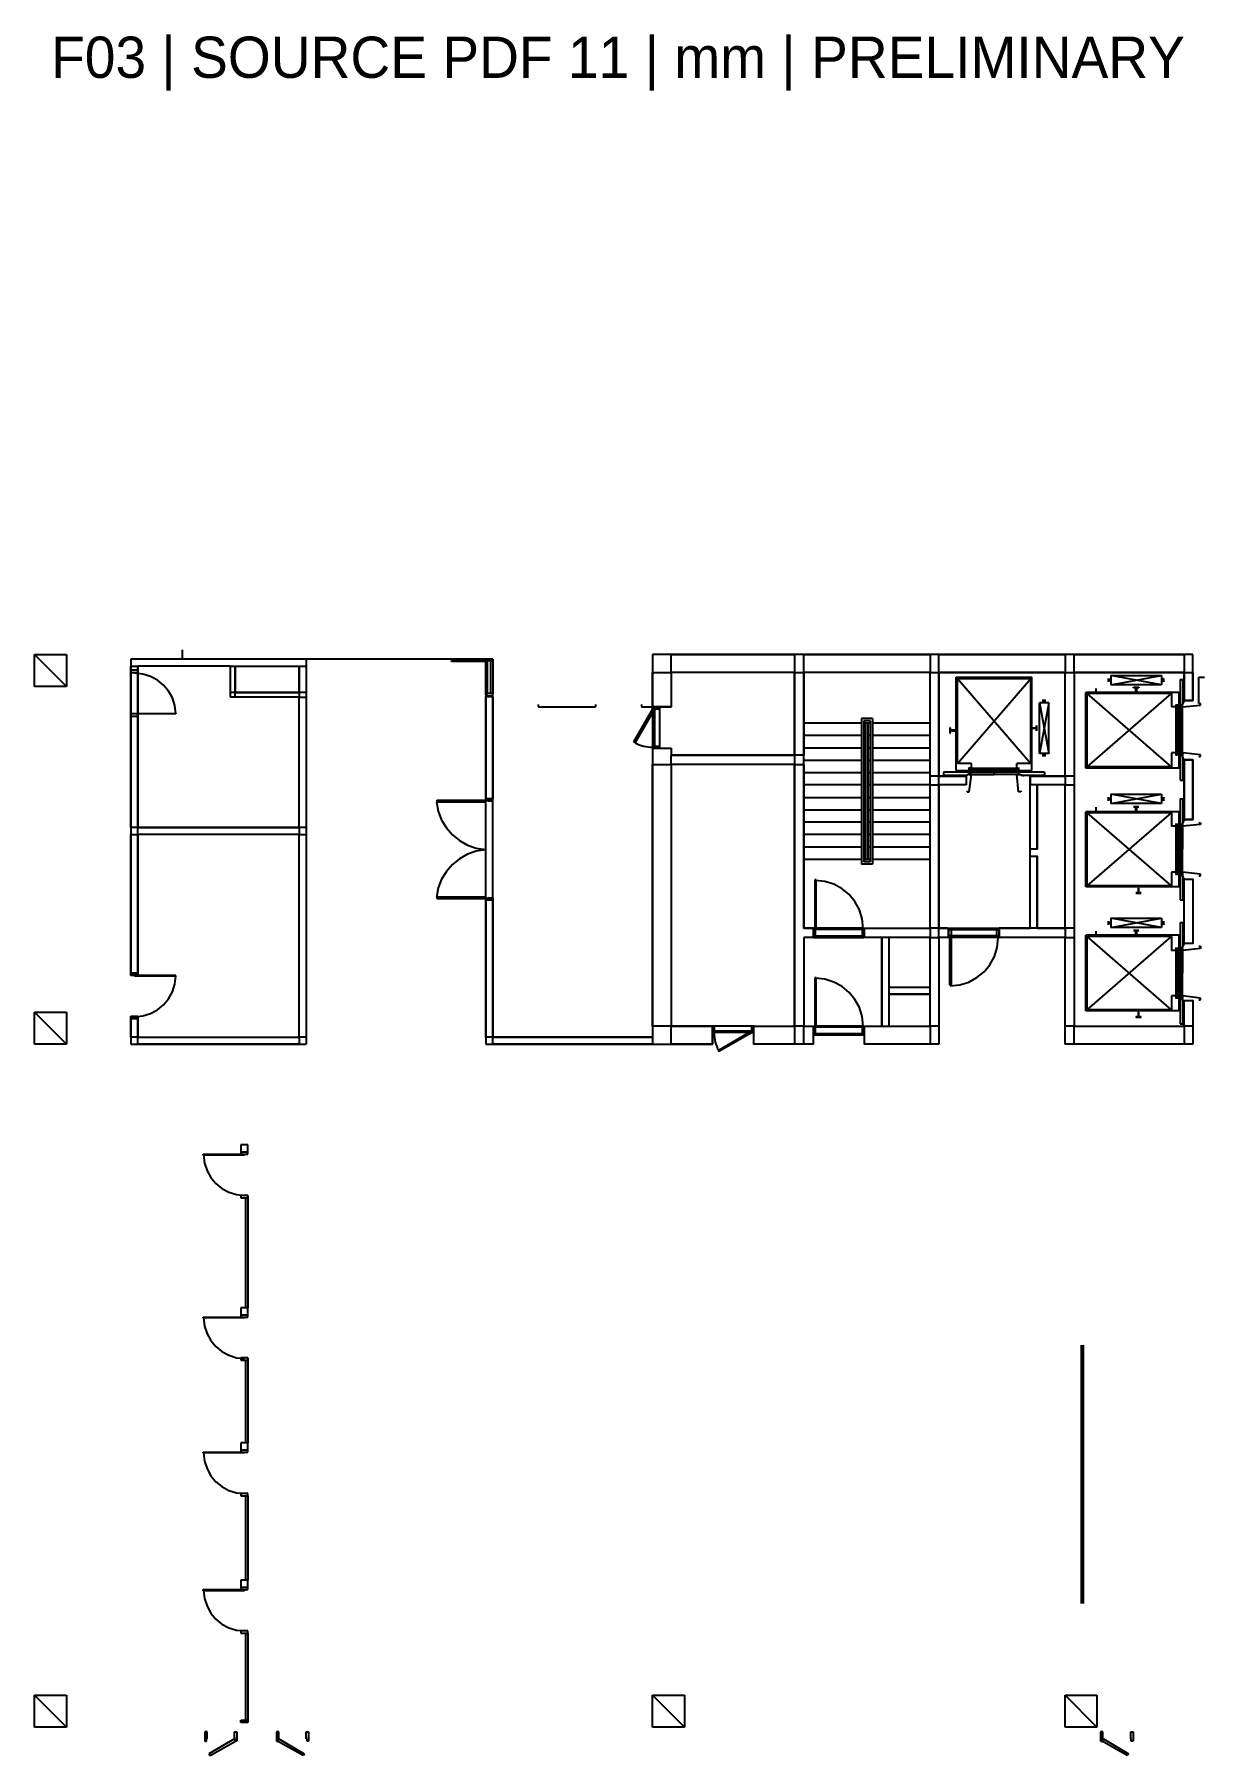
# Model space of a CAD drawing. Header units: millimetres. Extents: x -1062 to 473405, y -148599 to 38948.
# Drawn here: x 209636 to 235175, y -48599 to -11052 of the extents above; entities that cross this region are included whole.
import ezdxf

# ---------------------------------------------------------------- set-up
doc = ezdxf.new("R2010")
doc.units = ezdxf.units.MM
for name, color, linetype in [('COLUMN', 1, 'Continuous'), ('CORE_REF', 8, 'Continuous'), ('DOOR', 3, 'Continuous'), ('TITLE', 2, 'Continuous'), ('WALL', 7, 'Continuous'), ('WINDOW', 4, 'Continuous')]:
    doc.layers.add(name, color=color, linetype=linetype)

msp = doc.modelspace()

# ---------------------------------------------------------------- linework, layer by layer
at = {"layer": 'COLUMN'}
for p, q in [((210334.3, -25279), (209636.1, -24580.5)), ((209636.1, -24580.5), (210334.3, -24580.5)), ((209636.1, -25279), (209636.1, -24580.5)), ((210334.3, -24580.5), (210334.3, -25279)), ((210334.3, -25279), (209636.1, -25279)), ((210334.3, -33077.6), (209636.1, -32379.1)), ((209636.1, -32379.1), (210334.3, -32379.1)), ((209636.1, -33077.6), (209636.1, -32379.1)), ((210334.3, -32379.1), (210334.3, -33077.6)), ((210334.3, -33077.6), (209636.1, -33077.6)), ((210334.3, -47976.3), (209636.1, -47277.7)), ((209636.1, -47277.7), (210334.3, -47277.7)), ((209636.1, -47976.3), (209636.1, -47277.7)), ((210334.3, -47277.7), (210334.3, -47976.3)), ((223827.2, -47976.3), (223129, -47277.7)), ((223129, -47277.7), (223827.2, -47277.7)), ((223129, -47976.3), (223129, -47277.7)), ((223827.2, -47277.7), (223827.2, -47976.3)), ((232826.7, -47976.3), (232128.5, -47277.7)), ((232128.5, -47277.7), (232826.7, -47277.7)), ((232128.5, -47976.3), (232128.5, -47277.7)), ((232826.7, -47277.7), (232826.7, -47976.3)), ((210334.3, -47976.3), (209636.1, -47976.3)), ((223827.2, -47976.3), (223129, -47976.3)), ((232826.7, -47976.3), (232128.5, -47976.3))]:
    msp.add_line(p, q, dxfattribs=at)
at = {"layer": 'CORE_REF'}
for p, q in [((229754.9, -27108), (229754.9, -25075.8)), ((229754.9, -25075.8), (231405, -25075.8)), ((229780.3, -26955.6), (229780.3, -25101.2)), ((229780.3, -25101.2), (231379.6, -25101.2)), ((229780.3, -26955.6), (231379.6, -25101.2)), ((229780.3, -25101.2), (231379.6, -26955.6)), ((231379.6, -26955.6), (231379.6, -25101.2)), ((231405, -27108), (231405, -25075.8)), ((233080.5, -25177.4), (233080.5, -25101.2)), ((233080.5, -25101.2), (233080.5, -25126.6)), ((233080.5, -25126.6), (233093.2, -25126.6)), ((233093.2, -25139.3), (233080.5, -25139.3)), ((233080.5, -25139.3), (233080.5, -25177.4)), ((233105.9, -25126.6), (233093.2, -25126.6)), ((233105.9, -25139.3), (233093.2, -25139.3)), ((233105.9, -25126.6), (233131.3, -25126.6)), ((233131.3, -25139.3), (233105.9, -25139.3)), ((233131.3, -25037.7), (233131.3, -25240.9)), ((234235.6, -25240.9), (233131.3, -25037.7)), ((233131.3, -25037.7), (234235.6, -25037.7)), ((233131.3, -25240.9), (234235.6, -25037.7)), ((233131.3, -25126.6), (233131.3, -25139.3)), ((234235.6, -25037.7), (234235.6, -25240.9)), ((234235.6, -25126.6), (234261, -25126.6)), ((234235.6, -25139.3), (234261, -25139.3)), ((234273.7, -25126.6), (234261, -25126.6)), ((234261, -25139.3), (234273.7, -25139.3)), ((234286.4, -25101.2), (234273.7, -25126.6)), ((234273.7, -25139.3), (234286.4, -25177.4)), ((234286.4, -25177.4), (234286.4, -25101.2)), ((234641.8, -25126.6), (234641.8, -27323.9)), ((234641.8, -25126.6), (234730.6, -25126.6)), ((234705.3, -25634.7), (234705.3, -25126.6)), ((234616.4, -25406.1), (232585.5, -25406.1)), ((232585.5, -27057.2), (232585.5, -25406.1)), ((234451.4, -25431.5), (232610.9, -25431.5)), ((232610.9, -27031.8), (232610.9, -25431.5)), ((234451.4, -27031.8), (232610.9, -25431.5)), ((232610.9, -27031.8), (234451.4, -25431.5)), ((232801.3, -25317.1), (232801.3, -25393.3)), ((234235.6, -25240.9), (233131.3, -25240.9)), ((233626.3, -25304.4), (233626.3, -25291.7)), ((233626.3, -25291.7), (233740.6, -25291.7)), ((233677.1, -25304.4), (233626.3, -25304.4)), ((233677.1, -25342.5), (233677.1, -25304.4)), ((233677.1, -25406.1), (233677.1, -25342.5)), ((233689.8, -25406.1), (233677.1, -25406.1)), ((233740.6, -25304.4), (233689.8, -25304.4)), ((233689.8, -25304.4), (233689.8, -25342.5)), ((233689.8, -25342.5), (233689.8, -25406.1)), ((233740.6, -25291.7), (233740.6, -25304.4)), ((234451.4, -25431.5), (234451.4, -25723.6)), ((234616.4, -27057.2), (234616.4, -25406.1)), ((231773.1, -25634.7), (231570, -25634.7)), ((231570, -26739.7), (231570, -25634.7)), ((231773.1, -25634.7), (231570, -26739.7)), ((231570, -25634.7), (231773.1, -26739.7)), ((231633.5, -25583.9), (231709.6, -25583.9)), ((231671.6, -25583.9), (231633.5, -25583.9)), ((231671.6, -25583.9), (231671.6, -25609.3)), ((231684.3, -25583.9), (231671.6, -25583.9)), ((231671.6, -25609.3), (231671.6, -25634.7)), ((231709.6, -25583.9), (231684.3, -25583.9)), ((231773.1, -26739.7), (231773.1, -25634.7)), ((234552.9, -25723.6), (234451.4, -25723.6)), ((234552.9, -25723.6), (234552.9, -25672.8)), ((234552.9, -26231.6), (234552.9, -25685.5)), ((234591, -25685.5), (234552.9, -25685.5)), ((234591, -26231.6), (234591, -25685.5)), ((234654.5, -26765.1), (234654.5, -25685.5)), ((234654.5, -25685.5), (234692.6, -25685.5)), ((234730.6, -25583.9), (234692.6, -25660.1)), ((234692.6, -25723.6), (234692.6, -25660.1)), ((234692.6, -25660.1), (234705.3, -25660.1)), ((234692.6, -26765.1), (234692.6, -25685.5)), ((234692.6, -25723.6), (235086, -25685.5)), ((235086, -25647.4), (235048, -25647.4)), ((235086, -25685.5), (235086, -25647.4)), ((227685.9, -26079.2), (226429.3, -26079.2)), ((227927.1, -25977.6), (227685.9, -25977.6)), ((227685.9, -25977.6), (227685.9, -29152.9)), ((227876.3, -26028.4), (227736.7, -26028.4)), ((227736.7, -26028.4), (227736.7, -29102.1)), ((227876.3, -26079.2), (227736.7, -26079.2)), ((227774.7, -26079.2), (227774.7, -29051.3)), ((227825.5, -26079.2), (227825.5, -29051.3)), ((227876.3, -26079.2), (227863.6, -26079.2)), ((227876.3, -26028.4), (227876.3, -29102.1)), ((227927.1, -25977.6), (227927.1, -29152.9)), ((229183.7, -26079.2), (227927.1, -26079.2)), ((229628, -26180.8), (229615.3, -26180.8)), ((229615.3, -26180.8), (229615.3, -26295.1)), ((229628, -26231.6), (229628, -26180.8)), ((229640.7, -26231.6), (229628, -26231.6)), ((229628, -26282.4), (229628, -26244.3)), ((229628, -26244.3), (229640.7, -26244.3)), ((229691.4, -26231.6), (229640.7, -26231.6)), ((229640.7, -26244.3), (229691.4, -26244.3)), ((229729.5, -26231.6), (229691.4, -26231.6)), ((229691.4, -26244.3), (229729.5, -26244.3)), ((229729.5, -26244.3), (229729.5, -26231.6)), ((231392.3, -26193.5), (231392.3, -26180.8)), ((231392.3, -26180.8), (231430.4, -26180.8)), ((231430.4, -26193.5), (231392.3, -26193.5)), ((231430.4, -26180.8), (231455.8, -26180.8)), ((231455.8, -26193.5), (231430.4, -26193.5)), ((231455.8, -26180.8), (231468.5, -26180.8)), ((231468.5, -26193.5), (231455.8, -26193.5)), ((231468.5, -26180.8), (231493.9, -26180.8)), ((231493.9, -26193.5), (231468.5, -26193.5)), ((231493.9, -26180.8), (231506.6, -26180.8)), ((231506.6, -26193.5), (231493.9, -26193.5)), ((231506.6, -26180.8), (231506.6, -26130)), ((231506.6, -26130), (231506.6, -26244.3)), ((231506.6, -26244.3), (231506.6, -26193.5)), ((234552.9, -26765.1), (234552.9, -26231.6)), ((234591, -26231.6), (234552.9, -26231.6)), ((234591, -26765.1), (234591, -26231.6)), ((234654.5, -26231.6), (234692.6, -26231.6)), ((227685.9, -26345.9), (226429.3, -26345.9)), ((227685.9, -26625.4), (226429.3, -26625.4)), ((227774.7, -26345.9), (227736.7, -26345.9)), ((227774.7, -26625.4), (227736.7, -26625.4)), ((227876.3, -26345.9), (227825.5, -26345.9)), ((227876.3, -26625.4), (227825.5, -26625.4)), ((229183.7, -26345.9), (227927.1, -26345.9)), ((229183.7, -26625.4), (227927.1, -26625.4)), ((229615.3, -26295.1), (229628, -26295.1)), ((227685.9, -26892.1), (226429.3, -26892.1)), ((227774.7, -26892.1), (227736.7, -26892.1)), ((227876.3, -26892.1), (227825.5, -26892.1)), ((229183.7, -26892.1), (227927.1, -26892.1)), ((230084.9, -26955.6), (229780.3, -26955.6)), ((230084.9, -27057.2), (230084.9, -26955.6)), ((231379.6, -26955.6), (231075, -26955.6)), ((231075, -27057.2), (231075, -26955.6)), ((231773.1, -26739.7), (231570, -26739.7)), ((231671.6, -26777.8), (231633.5, -26777.8)), ((231709.6, -26790.5), (231633.5, -26790.5)), ((231671.6, -26765.1), (231671.6, -26739.7)), ((231671.6, -26777.8), (231671.6, -26765.1)), ((231684.3, -26777.8), (231671.6, -26777.8)), ((231709.6, -26777.8), (231684.3, -26777.8)), ((234451.4, -27031.8), (232610.9, -27031.8)), ((234451.4, -26727), (234451.4, -27031.8)), ((234552.9, -26727), (234451.4, -26727)), ((234552.9, -26727), (234552.9, -26790.5)), ((234591, -26765.1), (234552.9, -26765.1)), ((234654.5, -26765.1), (234692.6, -26765.1)), ((235086, -26765.1), (234692.6, -26727)), ((234692.6, -26727), (234692.6, -26803.2)), ((234692.6, -26803.2), (234705.3, -26803.2)), ((234730.6, -26879.4), (234692.6, -26803.2)), ((234705.3, -27323.9), (234705.3, -26815.9)), ((235048, -26803.2), (235086, -26803.2)), ((235086, -26803.2), (235086, -26765.1)), ((227685.9, -27158.8), (226429.3, -27158.8)), ((227774.7, -27158.8), (227736.7, -27158.8)), ((227876.3, -27158.8), (227825.5, -27158.8)), ((229183.7, -27158.8), (227927.1, -27158.8)), ((231684.3, -27146.1), (229475.6, -27146.1)), ((229475.6, -27146.1), (229475.6, -27235)), ((229475.6, -27209.6), (229996.1, -27209.6)), ((229754.9, -27108), (231405, -27108)), ((229932.6, -27235), (230008.8, -27196.9)), ((230084.9, -27196.9), (230008.8, -27196.9)), ((230008.8, -27196.9), (230008.8, -27209.6)), ((230084.9, -27057.2), (230021.4, -27057.2)), ((230034.1, -27057.2), (230580, -27057.2)), ((230034.1, -27095.3), (230034.1, -27057.2)), ((230034.1, -27095.3), (230580, -27095.3)), ((230034.1, -27146.1), (230580, -27146.1)), ((230034.1, -27146.1), (230034.1, -27196.9)), ((230034.1, -27196.9), (230580, -27196.9)), ((230034.1, -27578), (230084.9, -27196.9)), ((230580, -27057.2), (231113.1, -27057.2)), ((230580, -27095.3), (230580, -27057.2)), ((230580, -27095.3), (231113.1, -27095.3)), ((231113.1, -27146.1), (230580, -27146.1)), ((230580, -27196.9), (230580, -27146.1)), ((231113.1, -27196.9), (230580, -27196.9)), ((231075, -27057.2), (231138.5, -27057.2)), ((231113.1, -27578), (231075, -27196.9)), ((231075, -27196.9), (231151.1, -27196.9)), ((231113.1, -27095.3), (231113.1, -27057.2)), ((231113.1, -27146.1), (231113.1, -27196.9)), ((231151.1, -27196.9), (231151.1, -27209.6)), ((231227.3, -27235), (231151.1, -27196.9)), ((231163.8, -27209.6), (231684.3, -27209.6)), ((231684.3, -27146.1), (231684.3, -27235)), ((234616.4, -27057.2), (232585.5, -27057.2)), ((234641.8, -27323.9), (234730.6, -27323.9)), ((227685.9, -27425.6), (226429.3, -27425.6)), ((227685.9, -27705), (226429.3, -27705)), ((227774.7, -27425.6), (227736.7, -27425.6)), ((227774.7, -27705), (227736.7, -27705)), ((227876.3, -27425.6), (227825.5, -27425.6)), ((227876.3, -27705), (227825.5, -27705)), ((229183.7, -27425.6), (227927.1, -27425.6)), ((229183.7, -27705), (227927.1, -27705)), ((229996.1, -27552.6), (229996.1, -27578)), ((229996.1, -27578), (230034.1, -27578)), ((231163.8, -27578), (231113.1, -27578)), ((231163.8, -27552.6), (231163.8, -27578)), ((233080.5, -27768.5), (233080.5, -27692.3)), ((233080.5, -27692.3), (233080.5, -27730.4)), ((233080.5, -27730.4), (233093.2, -27730.4)), ((233093.2, -27743.1), (233080.5, -27743.1)), ((233080.5, -27743.1), (233080.5, -27768.5)), ((233105.9, -27730.4), (233093.2, -27730.4)), ((233105.9, -27743.1), (233093.2, -27743.1)), ((233105.9, -27730.4), (233131.3, -27730.4)), ((233131.3, -27743.1), (233105.9, -27743.1)), ((233131.3, -27628.8), (233131.3, -27832)), ((234235.6, -27832), (233131.3, -27628.8)), ((233131.3, -27628.8), (234235.6, -27628.8)), ((233131.3, -27832), (234235.6, -27628.8)), ((233131.3, -27730.4), (233131.3, -27743.1)), ((234235.6, -27628.8), (234235.6, -27832)), ((234261, -27730.4), (234235.6, -27730.4)), ((234235.6, -27730.4), (234235.6, -27743.1)), ((234235.6, -27743.1), (234261, -27743.1)), ((234273.7, -27730.4), (234261, -27730.4)), ((234261, -27743.1), (234273.7, -27743.1)), ((234286.4, -27692.3), (234273.7, -27730.4)), ((234273.7, -27743.1), (234286.4, -27768.5)), ((234286.4, -27768.5), (234286.4, -27692.3)), ((234641.8, -27730.4), (234641.8, -29927.7)), ((234641.8, -27730.4), (234730.6, -27730.4)), ((234705.3, -28238.4), (234705.3, -27730.4)), ((227685.9, -27971.7), (226429.3, -27971.7)), ((227774.7, -27971.7), (227736.7, -27971.7)), ((227876.3, -27971.7), (227825.5, -27971.7)), ((229183.7, -27971.7), (227927.1, -27971.7)), ((234616.4, -28009.8), (232585.5, -28009.8)), ((232585.5, -29648.3), (232585.5, -28009.8)), ((234451.4, -28035.2), (232610.9, -28035.2)), ((232610.9, -29622.9), (232610.9, -28035.2)), ((234451.4, -29622.9), (232610.9, -28035.2)), ((232610.9, -29622.9), (234451.4, -28035.2)), ((232801.3, -27908.2), (232801.3, -27984.4)), ((234235.6, -27832), (233131.3, -27832)), ((233626.3, -27895.5), (233740.6, -27895.5)), ((233677.1, -27908.2), (233626.3, -27908.2)), ((233677.1, -27946.3), (233677.1, -27908.2)), ((233677.1, -28009.8), (233677.1, -27946.3)), ((233689.8, -28009.8), (233677.1, -28009.8)), ((233740.6, -27908.2), (233689.8, -27908.2)), ((233689.8, -27908.2), (233689.8, -27946.3)), ((233689.8, -27946.3), (233689.8, -28009.8)), ((234451.4, -28035.2), (234451.4, -28327.3)), ((234616.4, -29648.3), (234616.4, -28009.8)), ((227685.9, -28238.4), (226429.3, -28238.4)), ((227685.9, -28505.2), (226429.3, -28505.2)), ((227774.7, -28238.4), (227736.7, -28238.4)), ((227774.7, -28505.2), (227736.7, -28505.2)), ((227876.3, -28238.4), (227825.5, -28238.4)), ((227876.3, -28505.2), (227825.5, -28505.2)), ((229183.7, -28238.4), (227927.1, -28238.4)), ((229183.7, -28505.2), (227927.1, -28505.2)), ((234552.9, -28327.3), (234451.4, -28327.3)), ((234552.9, -28327.3), (234552.9, -28263.8)), ((234552.9, -28822.7), (234552.9, -28289.2)), ((234591, -28289.2), (234552.9, -28289.2)), ((234591, -28822.7), (234591, -28289.2)), ((234654.5, -28289.2), (234654.5, -28822.7)), ((234654.5, -28289.2), (234692.6, -28289.2)), ((234730.6, -28174.9), (234692.6, -28263.8)), ((234692.6, -28327.3), (234692.6, -28263.8)), ((234692.6, -28263.8), (234705.3, -28263.8)), ((234692.6, -28289.2), (234692.6, -28822.7)), ((235086, -28289.2), (234692.6, -28327.3)), ((235048, -28251.1), (235086, -28251.1)), ((235086, -28251.1), (235086, -28289.2)), ((227685.9, -28784.6), (226429.3, -28784.6)), ((227774.7, -28784.6), (227736.7, -28784.6)), ((227876.3, -28784.6), (227825.5, -28784.6)), ((229183.7, -28784.6), (227927.1, -28784.6)), ((234552.9, -28822.7), (234591, -28822.7)), ((234552.9, -29368.9), (234552.9, -28835.4)), ((234552.9, -28835.4), (234591, -28835.4)), ((234591, -29368.9), (234591, -28835.4)), ((234654.5, -29368.9), (234654.5, -28822.7)), ((234692.6, -28822.7), (234654.5, -28822.7)), ((234692.6, -29368.9), (234692.6, -28822.7)), ((227685.9, -29051.3), (226429.3, -29051.3)), ((227927.1, -29152.9), (227685.9, -29152.9)), ((227774.7, -29051.3), (227736.7, -29051.3)), ((227876.3, -29102.1), (227736.7, -29102.1)), ((227876.3, -29051.3), (227774.7, -29051.3)), ((227876.3, -29051.3), (227863.6, -29051.3)), ((229183.7, -29051.3), (227927.1, -29051.3)), ((234616.4, -29648.3), (232585.5, -29648.3)), ((234451.4, -29622.9), (232610.9, -29622.9)), ((234451.4, -29330.8), (234451.4, -29622.9)), ((234552.9, -29330.8), (234451.4, -29330.8)), ((234552.9, -29330.8), (234552.9, -29394.3)), ((234591, -29368.9), (234552.9, -29368.9)), ((234654.5, -29368.9), (234692.6, -29368.9)), ((235086, -29368.9), (234692.6, -29330.8)), ((234692.6, -29330.8), (234692.6, -29394.3)), ((234692.6, -29394.3), (234705.3, -29394.3)), ((234730.6, -29483.2), (234692.6, -29394.3)), ((234705.3, -29927.7), (234705.3, -29419.7)), ((235048, -29407), (235086, -29407)), ((235086, -29407), (235086, -29368.9)), ((233727.9, -29775.3), (233677.1, -29775.3)), ((233677.1, -29788), (233791.3, -29788)), ((233740.6, -29673.7), (233727.9, -29673.7)), ((233727.9, -29673.7), (233727.9, -29737.2)), ((233727.9, -29737.2), (233727.9, -29775.3)), ((233740.6, -29737.2), (233740.6, -29673.7)), ((233740.6, -29775.3), (233740.6, -29737.2)), ((233791.3, -29775.3), (233740.6, -29775.3)), ((234641.8, -29927.7), (234730.6, -29927.7)), ((233080.5, -30473.9), (233080.5, -30397.7)), ((233080.5, -30397.7), (233080.5, -30423.1)), ((233131.3, -30334.2), (233131.3, -30537.4)), ((234235.6, -30537.4), (233131.3, -30334.2)), ((233131.3, -30334.2), (234235.6, -30334.2)), ((233131.3, -30537.4), (234235.6, -30334.2)), ((234235.6, -30334.2), (234235.6, -30537.4)), ((234286.4, -30397.7), (234273.7, -30423.1)), ((234286.4, -30473.9), (234286.4, -30397.7)), ((234616.4, -30702.5), (232585.5, -30702.5)), ((232585.5, -32353.7), (232585.5, -30702.5)), ((234451.4, -30727.9), (232610.9, -30727.9)), ((232610.9, -32328.3), (232610.9, -30727.9)), ((234451.4, -32328.3), (232610.9, -30727.9)), ((232610.9, -32328.3), (234451.4, -30727.9)), ((232801.3, -30613.6), (232801.3, -30689.8)), ((233080.5, -30423.1), (233093.2, -30435.8)), ((233093.2, -30435.8), (233080.5, -30435.8)), ((233080.5, -30435.8), (233080.5, -30473.9)), ((233093.2, -30435.8), (233105.9, -30435.8)), ((233105.9, -30435.8), (233131.3, -30435.8)), ((234235.6, -30537.4), (233131.3, -30537.4)), ((233677.1, -30600.9), (233626.3, -30600.9)), ((233626.3, -30600.9), (233740.6, -30600.9)), ((233677.1, -30613.6), (233677.1, -30600.9)), ((233677.1, -30639), (233677.1, -30613.6)), ((233677.1, -30651.7), (233677.1, -30639)), ((233677.1, -30702.5), (233677.1, -30651.7)), ((233677.1, -30715.2), (233677.1, -30702.5)), ((233689.8, -30715.2), (233677.1, -30715.2)), ((233740.6, -30600.9), (233689.8, -30600.9)), ((233689.8, -30600.9), (233689.8, -30613.6)), ((233689.8, -30613.6), (233689.8, -30639)), ((233689.8, -30639), (233689.8, -30651.7)), ((233689.8, -30651.7), (233689.8, -30702.5)), ((233689.8, -30702.5), (233689.8, -30715.2)), ((234261, -30435.8), (234235.6, -30435.8)), ((234273.7, -30435.8), (234261, -30435.8)), ((234273.7, -30423.1), (234273.7, -30435.8)), ((234273.7, -30435.8), (234286.4, -30473.9)), ((234451.4, -30727.9), (234451.4, -31032.7)), ((234616.4, -32353.7), (234616.4, -30702.5)), ((234641.8, -30423.1), (234641.8, -32633.1)), ((234641.8, -30423.1), (234730.6, -30423.1)), ((234705.3, -30943.8), (234705.3, -30423.1)), ((234552.9, -31032.7), (234451.4, -31032.7)), ((234552.9, -31032.7), (234552.9, -30969.2)), ((234552.9, -31528.1), (234552.9, -30994.6)), ((234591, -30994.6), (234552.9, -30994.6)), ((234591, -31528.1), (234591, -30994.6)), ((234654.5, -30994.6), (234654.5, -31528.1)), ((234654.5, -30994.6), (234692.6, -30994.6)), ((234730.6, -30880.3), (234692.6, -30956.5)), ((234692.6, -31032.7), (234692.6, -30956.5)), ((234692.6, -30956.5), (234705.3, -30956.5)), ((234692.6, -30994.6), (234692.6, -31528.1)), ((235086, -30994.6), (234692.6, -31032.7)), ((235048, -30943.8), (235086, -30943.8)), ((235086, -30943.8), (235086, -30994.6)), ((234552.9, -32074.2), (234552.9, -31528.1)), ((234591, -31528.1), (234552.9, -31528.1)), ((234591, -32074.2), (234591, -31528.1)), ((234654.5, -32074.2), (234654.5, -31528.1)), ((234692.6, -31528.1), (234654.5, -31528.1)), ((234692.6, -32074.2), (234692.6, -31528.1)), ((234451.4, -32023.4), (234451.4, -32328.3)), ((234552.9, -32023.4), (234451.4, -32023.4)), ((234552.9, -32023.4), (234552.9, -32086.9)), ((234591, -32074.2), (234552.9, -32074.2)), ((234654.5, -32074.2), (234692.6, -32074.2)), ((235086, -32074.2), (234692.6, -32023.4)), ((234692.6, -32023.4), (234692.6, -32099.6)), ((234692.6, -32099.6), (234705.3, -32099.6)), ((234730.6, -32175.8), (234692.6, -32099.6)), ((234705.3, -32633.1), (234705.3, -32125)), ((235048, -32112.3), (235086, -32112.3)), ((235086, -32112.3), (235086, -32074.2)), ((234616.4, -32353.7), (232585.5, -32353.7)), ((234451.4, -32328.3), (232610.9, -32328.3)), ((233727.9, -32480.7), (233677.1, -32480.7)), ((233677.1, -32480.7), (233677.1, -32493.4)), ((233677.1, -32493.4), (233791.3, -32493.4)), ((233740.6, -32379.1), (233727.9, -32379.1)), ((233727.9, -32379.1), (233727.9, -32442.6)), ((233727.9, -32442.6), (233727.9, -32468)), ((233727.9, -32468), (233727.9, -32480.7)), ((233740.6, -32442.6), (233740.6, -32379.1)), ((233740.6, -32468), (233740.6, -32442.6)), ((233740.6, -32480.7), (233740.6, -32468)), ((233791.3, -32480.7), (233740.6, -32480.7)), ((233791.3, -32493.4), (233791.3, -32480.7)), ((234641.8, -32633.1), (234730.6, -32633.1))]:
    msp.add_line(p, q, dxfattribs=at)
at = {"layer": 'DOOR'}
for p, q in [((218737.2, -24707.5), (219486.1, -24707.5)), ((218737.2, -24732.9), (218737.2, -24707.5)), ((219486.1, -24732.9), (218737.2, -24732.9)), ((219486.1, -24707.5), (219486.1, -24682.1)), ((219486.1, -24682.1), (219638.4, -24682.1)), ((219486.1, -24707.5), (219486.1, -24732.9)), ((219524.1, -24707.5), (219486.1, -24707.5)), ((219486.1, -25456.9), (219486.1, -24732.9)), ((219524.1, -24720.2), (219524.1, -24707.5)), ((219524.1, -25431.5), (219524.1, -24720.2)), ((219638.4, -24720.2), (219524.1, -24720.2)), ((219600.3, -25431.5), (219600.3, -24720.2)), ((219638.4, -24682.1), (219638.4, -24720.2)), ((219638.4, -24707.5), (219638.4, -25431.5)), ((211895.5, -24923.4), (211743.2, -24923.4)), ((211743.2, -24923.4), (211743.2, -24974.2)), ((211743.2, -24974.2), (211895.5, -24974.2)), ((212004.7, -25004.8), (211825.7, -24986.9)), ((211895.5, -24974.2), (211895.5, -24923.4)), ((212171.6, -25056.3), (212004.7, -25004.8)), ((212322.9, -25137.7), (212171.6, -25056.3)), ((212455, -25245.7), (212322.9, -25137.7)), ((212564.3, -25376.7), (212455, -25245.7)), ((212647.4, -25527.1), (212564.3, -25376.7)), ((212700.6, -25693.6), (212647.4, -25527.1)), ((219486.1, -25444.2), (219486.1, -25482.3)), ((219524.1, -25444.2), (219486.1, -25444.2)), ((219486.1, -25482.3), (219638.4, -25482.3)), ((219638.4, -25431.5), (219524.1, -25431.5)), ((219524.1, -25431.5), (219524.1, -25444.2)), ((219638.4, -25482.3), (219638.4, -25431.5)), ((211895.5, -25876), (211743.2, -25876)), ((211743.2, -25876), (211743.2, -25926.8)), ((211819.4, -25876), (211819.4, -25863.3)), ((211819.4, -25863.3), (212720.6, -25863.3)), ((212720.6, -25876), (211819.4, -25876)), ((211895.5, -25926.8), (211895.5, -25876)), ((212720.5, -25872.5), (212700.6, -25693.6)), ((212720.6, -25863.3), (212720.6, -25876)), ((223129, -25761.7), (222710.2, -26485.7)), ((223167.1, -25774.4), (222748.2, -26498.4)), ((223129, -25723.6), (223281.3, -25723.6)), ((223129, -25761.7), (223129, -25723.6)), ((223167.1, -25761.7), (223129, -25761.7)), ((223129, -25761.7), (223167.1, -25774.4)), ((223129, -25761.7), (223129, -26600)), ((223167.1, -25774.4), (223167.1, -25761.7)), ((223281.3, -25774.4), (223167.1, -25774.4)), ((223167.1, -25774.4), (223167.1, -26600)), ((223281.3, -25723.6), (223281.3, -25774.4)), ((223281.3, -25774.4), (223281.3, -26587.3)), ((211743.2, -25926.8), (211895.5, -25926.8)), ((222748.2, -26498.4), (222710.2, -26485.7)), ((222744.9, -26503.9), (222790, -26527.5)), ((222790, -26527.5), (222836.5, -26547.8)), ((222836.5, -26547.8), (222884.2, -26564.8)), ((222884.2, -26564.8), (222932.9, -26578.5)), ((222932.9, -26578.5), (222982.4, -26588.9)), ((222982.4, -26588.9), (223032.6, -26595.9)), ((223032.6, -26595.9), (223083.2, -26599.5)), ((223083.2, -26599.5), (223134.1, -26599.6)), ((223167.1, -26600), (223129, -26600)), ((223129, -26600), (223129, -26625.4)), ((223129, -26625.4), (223281.3, -26625.4)), ((223281.3, -26587.3), (223167.1, -26587.3)), ((223167.1, -26587.3), (223167.1, -26600)), ((223281.3, -26587.3), (223281.3, -26625.4)), ((218419.8, -27755.8), (219486.1, -27755.8)), ((218419.8, -27755.8), (218419.8, -27793.9)), ((219486.1, -27730.4), (219486.1, -27755.8)), ((219486.1, -29902.3), (219486.1, -27755.8)), ((219486.1, -27755.8), (219524.1, -27755.8)), ((219524.1, -27755.8), (219524.1, -27768.5)), ((219524.1, -27768.5), (219638.4, -27768.5)), ((219638.4, -27768.5), (219638.4, -27730.4)), ((219638.4, -29889.6), (219638.4, -27768.5)), ((218412.3, -27794.5), (218450.6, -27999.5)), ((218419.8, -27793.9), (219486.1, -27793.9)), ((218450.6, -27999.5), (218523.1, -28189.6)), ((218523.1, -28189.6), (218626.5, -28361.6)), ((218626.5, -28361.6), (218757.2, -28512.1)), ((218757.2, -28512.1), (218911.9, -28637.9)), ((218911.9, -28637.9), (219087.1, -28735.5)), ((219087.1, -28735.5), (219279.5, -28801.8)), ((219279.5, -28869.1), (219087.1, -28935.3)), ((219279.5, -28801.8), (219485.4, -28833.2)), ((219485.4, -28837.6), (219279.5, -28869.1)), ((218757.2, -29158.7), (218626.5, -29309.2)), ((218911.9, -29032.9), (218757.2, -29158.7)), ((219087.1, -28935.3), (218911.9, -29032.9)), ((218523.1, -29481.2), (218450.6, -29671.3)), ((218626.5, -29309.2), (218523.1, -29481.2)), ((226670.4, -29495.9), (226670.4, -30550.1)), ((226695.8, -29495.9), (226670.4, -29495.9)), ((226887.8, -29529.9), (226676.8, -29508.6)), ((226695.8, -30550.1), (226695.8, -29495.9)), ((227084.4, -29590.9), (226887.8, -29529.9)), ((227262.3, -29687.5), (227084.4, -29590.9)), ((218450.6, -29671.3), (218412.3, -29876.3)), ((218419.8, -29864.2), (219486.1, -29864.2)), ((218419.8, -29864.2), (218419.8, -29902.3)), ((218419.8, -29902.3), (219486.1, -29902.3)), ((219486.1, -29927.7), (219486.1, -29902.3)), ((219486.1, -29902.3), (219524.1, -29902.3)), ((219524.1, -29902.3), (219524.1, -29889.6)), ((219524.1, -29889.6), (219638.4, -29889.6)), ((219638.4, -29889.6), (219638.4, -29927.7)), ((227417.3, -29815.5), (227262.3, -29687.5)), ((227545.1, -29970.6), (227417.3, -29815.5)), ((227641.7, -30148.6), (227545.1, -29970.6)), ((227702.7, -30345.2), (227641.7, -30148.6)), ((227724, -30556.4), (227702.7, -30345.2)), ((226670.4, -30550.1), (226645.1, -30550.1)), ((226645.1, -30550.1), (226645.1, -30753.3)), ((226645.1, -30753.3), (226670.4, -30753.3)), ((226670.4, -30550.1), (226695.8, -30550.1)), ((226670.4, -30575.5), (226670.4, -30550.1)), ((226683.1, -30575.5), (226670.4, -30575.5)), ((226670.4, -30753.3), (226670.4, -30715.2)), ((226670.4, -30715.2), (226683.1, -30715.2)), ((226670.4, -30753.3), (227711.3, -30753.3)), ((226683.1, -30715.2), (226683.1, -30575.5)), ((227698.6, -30575.5), (226683.1, -30575.5)), ((226683.1, -30715.2), (227698.6, -30715.2)), ((227711.3, -30550.1), (226695.8, -30550.1)), ((227711.3, -30575.5), (227698.6, -30575.5)), ((227698.6, -30575.5), (227698.6, -30715.2)), ((227698.6, -30715.2), (227711.3, -30715.2)), ((227736.7, -30550.1), (227711.3, -30550.1)), ((227711.3, -30550.1), (227711.3, -30575.5)), ((227711.3, -30715.2), (227711.3, -30753.3)), ((227711.3, -30753.3), (227736.7, -30753.3)), ((227736.7, -30753.3), (227736.7, -30550.1)), ((229589.9, -30753.3), (229589.9, -30550.1)), ((229589.9, -30550.1), (229615.3, -30550.1)), ((229615.3, -30753.3), (229589.9, -30753.3)), ((229615.3, -30550.1), (229615.3, -30575.5)), ((229615.3, -30550.1), (230668.8, -30550.1)), ((229615.3, -30575.5), (229640.7, -30575.5)), ((229640.7, -30715.2), (229615.3, -30715.2)), ((229615.3, -30715.2), (229615.3, -30753.3)), ((229615.3, -31794.8), (229615.3, -30753.3)), ((229615.3, -30753.3), (229640.7, -30753.3)), ((229640.7, -30575.5), (229640.7, -30715.2)), ((229640.7, -30575.5), (230643.4, -30575.5)), ((230643.4, -30715.2), (229640.7, -30715.2)), ((229640.7, -30753.3), (229640.7, -31794.8)), ((230668.8, -30753.3), (229640.7, -30753.3)), ((230643.4, -30715.2), (230643.4, -30575.5)), ((230643.4, -30575.5), (230668.8, -30575.5)), ((230668.8, -30715.2), (230643.4, -30715.2)), ((230647.5, -30970.8), (230668.8, -30759.6)), ((230668.8, -30575.5), (230668.8, -30550.1)), ((230668.8, -30550.1), (230694.2, -30550.1)), ((230668.8, -30753.3), (230668.8, -30715.2)), ((230694.2, -30753.3), (230668.8, -30753.3)), ((230586.5, -31167.5), (230647.5, -30970.8)), ((211743.2, -31578.9), (211743.2, -31528.1)), ((211895.5, -31528.1), (211895.5, -31578.9)), ((230207.1, -31628.5), (230362.1, -31500.6)), ((230362.1, -31500.6), (230490, -31345.5)), ((230490, -31345.5), (230586.5, -31167.5)), ((211895.5, -31578.9), (211743.2, -31578.9)), ((211819.4, -31578.9), (211819.4, -31591.6)), ((212720.6, -31578.9), (211819.4, -31578.9)), ((211819.4, -31591.6), (212720.6, -31591.6)), ((212647.4, -31940.5), (212700.6, -31774)), ((212700.6, -31774), (212720.5, -31595.1)), ((212720.6, -31591.6), (212720.6, -31578.9)), ((226670.4, -31629.7), (226670.4, -32683.9)), ((226695.8, -31629.7), (226670.4, -31629.7)), ((226887.8, -31663.7), (226676.8, -31642.4)), ((226695.8, -32683.9), (226695.8, -31629.7)), ((227084.4, -31724.7), (226887.8, -31663.7)), ((227262.3, -31821.3), (227084.4, -31724.7)), ((227417.3, -31949.3), (227262.3, -31821.3)), ((229640.7, -31794.8), (229615.3, -31794.8)), ((229621.6, -31807.5), (229832.7, -31786.2)), ((229832.7, -31786.2), (230029.2, -31725.2)), ((230029.2, -31725.2), (230207.1, -31628.5)), ((212322.9, -32329.8), (212455, -32221.9)), ((212455, -32221.9), (212564.3, -32090.9)), ((212564.3, -32090.9), (212647.4, -31940.5)), ((227545.1, -32104.4), (227417.3, -31949.3)), ((227641.7, -32282.4), (227545.1, -32104.4)), ((227702.7, -32479.1), (227641.7, -32282.4)), ((211743.2, -32468), (211895.5, -32468)), ((211743.2, -32518.8), (211743.2, -32468)), ((211825.7, -32480.7), (212004.7, -32462.7)), ((211895.5, -32468), (211895.5, -32518.8)), ((212004.7, -32462.7), (212171.6, -32411.3)), ((212171.6, -32411.3), (212322.9, -32329.8)), ((227724, -32690.2), (227702.7, -32479.1)), ((224436.4, -32823.6), (224436.4, -32683.9)), ((224474.5, -32683.9), (224436.4, -32683.9)), ((224461.8, -32823.6), (224436.4, -32823.6)), ((224474.5, -32798.2), (224461.8, -32798.2)), ((224461.8, -32798.2), (224461.8, -32823.6)), ((225286.9, -32798.2), (224461.8, -32798.2)), ((225299.6, -32823.6), (224461.8, -32823.6)), ((225286.9, -32683.9), (224474.5, -32683.9)), ((224474.5, -32683.9), (224474.5, -32798.2)), ((224474.9, -32831.2), (224475, -32882.2)), ((224475, -32882.2), (224478.6, -32932.8)), ((224478.6, -32932.8), (224485.6, -32983)), ((224485.6, -32983), (224495.9, -33032.6)), ((224495.9, -33032.6), (224509.7, -33081.3)), ((225286.9, -32798.2), (224563.4, -33217.4)), ((225299.6, -32823.6), (224576.1, -33242.8)), ((225337.6, -32683.9), (225286.9, -32683.9)), ((225286.9, -32683.9), (225286.9, -32798.2)), ((225286.9, -32798.2), (225299.6, -32798.2)), ((225299.6, -32823.6), (225286.9, -32798.2)), ((225299.6, -32798.2), (225299.6, -32823.6)), ((225299.6, -32823.6), (225337.6, -32823.6)), ((225337.6, -32823.6), (225337.6, -32683.9)), ((226670.4, -32683.9), (226645.1, -32683.9)), ((226645.1, -32683.9), (226645.1, -32874.4)), ((226645.1, -32874.4), (226670.4, -32874.4)), ((226670.4, -32683.9), (226695.8, -32683.9)), ((226670.4, -32709.3), (226670.4, -32683.9)), ((226683.1, -32709.3), (226670.4, -32709.3)), ((226670.4, -32874.4), (226670.4, -32849)), ((226670.4, -32849), (226683.1, -32849)), ((226670.4, -32874.4), (227711.3, -32874.4)), ((226683.1, -32849), (226683.1, -32709.3)), ((227698.6, -32709.3), (226683.1, -32709.3)), ((226683.1, -32849), (227698.6, -32849)), ((227711.3, -32683.9), (226695.8, -32683.9)), ((227711.3, -32709.3), (227698.6, -32709.3)), ((227698.6, -32709.3), (227698.6, -32849)), ((227698.6, -32849), (227711.3, -32849)), ((227736.7, -32683.9), (227711.3, -32683.9)), ((227711.3, -32683.9), (227711.3, -32709.3)), ((227711.3, -32849), (227711.3, -32874.4)), ((227711.3, -32874.4), (227736.7, -32874.4)), ((227736.7, -32874.4), (227736.7, -32683.9)), ((224509.7, -33081.3), (224526.7, -33129)), ((224526.7, -33129), (224547, -33175.5)), ((224547, -33175.5), (224570.5, -33220.7)), ((224563.4, -33217.4), (224576.1, -33242.8)), ((213317.2, -35503.6), (213317.2, -35478.2)), ((213317.2, -35478.2), (214218.4, -35478.2)), ((214218.4, -35503.6), (213317.2, -35503.6)), ((213329.9, -35494.4), (213349.8, -35673.3)), ((214142.2, -35427.4), (214142.2, -35478.2)), ((214142.2, -35478.2), (214294.5, -35478.2)), ((214218.4, -35478.2), (214218.4, -35503.6)), ((214294.5, -35478.2), (214294.5, -35427.4)), ((213349.8, -35673.3), (213403, -35839.8)), ((213403, -35839.8), (213486.1, -35990.2)), ((213486.1, -35990.2), (213595.5, -36121.2)), ((213595.5, -36121.2), (213727.5, -36229.1)), ((213727.5, -36229.1), (213878.8, -36310.6)), ((213878.8, -36310.6), (214045.7, -36362)), ((214045.7, -36362), (214224.7, -36380)), ((214294.5, -36380), (214142.2, -36380)), ((214142.2, -36380), (214142.2, -36430.8)), ((214294.5, -36430.8), (214294.5, -36380)), ((214142.2, -36430.8), (214294.5, -36430.8)), ((213317.2, -39047.2), (213317.2, -39034.5)), ((213317.2, -39034.5), (214218.4, -39034.5)), ((214218.4, -39047.2), (213317.2, -39047.2)), ((214142.2, -38983.7), (214142.2, -39034.5)), ((214142.2, -39034.5), (214294.5, -39034.5)), ((214218.4, -39034.5), (214218.4, -39047.2)), ((214294.5, -39034.5), (214294.5, -38983.7)), ((213329.9, -39050.8), (213349.8, -39229.7)), ((213349.8, -39229.7), (213403, -39396.1)), ((213403, -39396.1), (213486.1, -39546.6)), ((213486.1, -39546.6), (213595.5, -39677.5)), ((213595.5, -39677.5), (213727.5, -39785.5)), ((213727.5, -39785.5), (213878.8, -39867)), ((213878.8, -39867), (214045.7, -39918.4)), ((214045.7, -39918.4), (214224.7, -39936.3)), ((214294.5, -39923.6), (214142.2, -39923.6)), ((214142.2, -39923.6), (214142.2, -39974.4)), ((214142.2, -39974.4), (214294.5, -39974.4)), ((214294.5, -39974.4), (214294.5, -39923.6)), ((213317.2, -41993.9), (213317.2, -41981.2)), ((213317.2, -41981.2), (214218.4, -41981.2)), ((214218.4, -41993.9), (213317.2, -41993.9)), ((213329.9, -41997.5), (213349.8, -42176.4)), ((214142.2, -41930.4), (214142.2, -41981.2)), ((214142.2, -41981.2), (214294.5, -41981.2)), ((214218.4, -41981.2), (214218.4, -41993.9)), ((214294.5, -41981.2), (214294.5, -41930.4)), ((213349.8, -42176.4), (213403, -42342.8)), ((213403, -42342.8), (213486.1, -42493.3)), ((213486.1, -42493.3), (213595.5, -42624.3)), ((213595.5, -42624.3), (213727.5, -42732.2)), ((213727.5, -42732.2), (213878.8, -42813.7)), ((213878.8, -42813.7), (214045.7, -42865.1)), ((214045.7, -42865.1), (214224.7, -42883)), ((214294.5, -42883), (214142.2, -42883)), ((214142.2, -42883), (214142.2, -42933.8)), ((214142.2, -42933.8), (214294.5, -42933.8)), ((214294.5, -42933.8), (214294.5, -42883)), ((213317.2, -45004.2), (213317.2, -44978.8)), ((213317.2, -44978.8), (214218.4, -44978.8)), ((214218.4, -45004.2), (213317.2, -45004.2)), ((213329.9, -44995), (213349.8, -45173.9)), ((214142.2, -44927.9), (214142.2, -44978.8)), ((214142.2, -44978.8), (214294.5, -44978.8)), ((214218.4, -44978.8), (214218.4, -45004.2)), ((214294.5, -44978.8), (214294.5, -44927.9)), ((213349.8, -45173.9), (213403, -45340.3)), ((213403, -45340.3), (213486.1, -45490.8)), ((213486.1, -45490.8), (213595.5, -45621.8)), ((213595.5, -45621.8), (213727.5, -45729.7)), ((213727.5, -45729.7), (213878.8, -45811.2)), ((213878.8, -45811.2), (214045.7, -45862.6)), ((214045.7, -45862.6), (214224.7, -45880.5)), ((214294.5, -45880.5), (214142.2, -45880.5)), ((214142.2, -45880.5), (214142.2, -45931.4)), ((214142.2, -45931.4), (214294.5, -45931.4)), ((214294.5, -45931.4), (214294.5, -45880.5))]:
    msp.add_line(p, q, dxfattribs=at)
at = {"layer": 'WALL'}
for p, q in [((211743.2, -24682.1), (211743.2, -28505.2)), ((219638.4, -24682.1), (211743.2, -24682.1)), ((212860.2, -24478.9), (212860.2, -24682.1)), ((215563.9, -24682.1), (215563.9, -33077.6)), ((234921, -24580.5), (223129, -24580.5)), ((223129, -24580.5), (223129, -25723.6)), ((234921, -25583.9), (234921, -24580.5)), ((213913.7, -24834.5), (211895.5, -24834.5)), ((211895.5, -28352.8), (211895.5, -24834.5)), ((213913.7, -25507.7), (213913.7, -24834.5)), ((214015.3, -25406.1), (214015.3, -24834.5)), ((214015.3, -24834.5), (215411.5, -24834.5)), ((215411.5, -24834.5), (215411.5, -25406.1)), ((215411.5, -25406.1), (215411.5, -24898)), ((223535.2, -24974.2), (223535.2, -25723.6)), ((226226.2, -24974.2), (223535.2, -24974.2)), ((226226.2, -24974.2), (226226.2, -26777.8)), ((226429.3, -30550.1), (226429.3, -24974.2)), ((229183.7, -24974.2), (226429.3, -24974.2)), ((229183.7, -30550.1), (229183.7, -24974.2)), ((229374.1, -24974.2), (232128.5, -24974.2)), ((229374.1, -27235), (229374.1, -24974.2)), ((232128.5, -27235), (232128.5, -24974.2)), ((232331.6, -24974.2), (232331.6, -32683.9)), ((232331.6, -24974.2), (234730.6, -24974.2)), ((234730.6, -24974.2), (234730.6, -25583.9)), ((235048, -25647.4), (235048, -25075.8)), ((235048, -25075.8), (235174.9, -25075.8)), ((215411.5, -25507.7), (213913.7, -25507.7)), ((215411.5, -25406.1), (214015.3, -25406.1)), ((215411.5, -28352.8), (215411.5, -25507.7)), ((219486.1, -25495), (219486.1, -27730.4)), ((219486.1, -25495), (219638.4, -25495)), ((219638.4, -27730.4), (219638.4, -25495)), ((220628.5, -25672.8), (220628.5, -25723.6)), ((220628.5, -25723.6), (221885.1, -25723.6)), ((221885.1, -25672.8), (221885.1, -25723.6)), ((222887.9, -25672.8), (222887.9, -25723.6)), ((222887.9, -25723.6), (223129, -25723.6)), ((223129, -25672.8), (223129, -25723.6)), ((223129, -25723.6), (223535.2, -25723.6)), ((234730.6, -25583.9), (234921, -25583.9)), ((223129, -26625.4), (223129, -33077.6)), ((223129, -26625.4), (223535.2, -26625.4)), ((223535.2, -26625.4), (223535.2, -26777.8)), ((226226.2, -26777.8), (223535.2, -26777.8)), ((223535.2, -26981), (223535.2, -32683.9)), ((226226.2, -26981), (223535.2, -26981)), ((226226.2, -26981), (226226.2, -32683.9)), ((234921, -26879.4), (234730.6, -26879.4)), ((234730.6, -26879.4), (234730.6, -28174.9)), ((234921, -28174.9), (234921, -26879.4)), ((229970.7, -27235), (229374.1, -27235)), ((229970.7, -27235), (229970.7, -27425.6)), ((232128.5, -27235), (231366.9, -27235)), ((231366.9, -27235), (231366.9, -27425.6)), ((219486.1, -27730.4), (219638.4, -27730.4)), ((229970.7, -27425.6), (229374.1, -27425.6)), ((229374.1, -30550.1), (229374.1, -27425.6)), ((232128.5, -27425.6), (231366.9, -27425.6)), ((231366.9, -30550.1), (231366.9, -27425.6)), ((231519.3, -28822.7), (231519.3, -27425.6)), ((232128.5, -30550.1), (232128.5, -27425.6)), ((211743.2, -28505.2), (211743.2, -31528.1)), ((215411.5, -28352.8), (211895.5, -28352.8)), ((215411.5, -28505.2), (211895.5, -28505.2)), ((211895.5, -31324.9), (211895.5, -28505.2)), ((215411.5, -32925.2), (215411.5, -28505.2)), ((234730.6, -28174.9), (234921, -28174.9)), ((231519.3, -30550.1), (231519.3, -28975.1)), ((234730.6, -29483.2), (234921, -29483.2)), ((234730.6, -30880.3), (234730.6, -29483.2)), ((234921, -29483.2), (234921, -30880.3)), ((219638.4, -29927.7), (219486.1, -29927.7)), ((219486.1, -29927.7), (219486.1, -33077.6)), ((219638.4, -32925.2), (219638.4, -29927.7)), ((226632.4, -30550.1), (226429.3, -30550.1)), ((226632.4, -30753.3), (226429.3, -30753.3)), ((226429.3, -30753.3), (226429.3, -32683.9)), ((226632.4, -30550.1), (226632.4, -30753.3)), ((227749.4, -30550.1), (229183.7, -30550.1)), ((227749.4, -30753.3), (227749.4, -30550.1)), ((229183.7, -30753.3), (227749.4, -30753.3)), ((228130.2, -30753.3), (228130.2, -32683.9)), ((228282.5, -30753.3), (228282.5, -32683.9)), ((229183.7, -32683.9), (229183.7, -30753.3)), ((229577.2, -30550.1), (229374.1, -30550.1)), ((229577.2, -30753.3), (229374.1, -30753.3)), ((229374.1, -30753.3), (229374.1, -33077.6)), ((229577.2, -30550.1), (229577.2, -30753.3)), ((230694.2, -30550.1), (230694.2, -30753.3)), ((232128.5, -30550.1), (230694.2, -30550.1)), ((232128.5, -30753.3), (230694.2, -30753.3)), ((232128.5, -33077.6), (232128.5, -30753.3)), ((234921, -30880.3), (234730.6, -30880.3)), ((211743.2, -31528.1), (211895.5, -31528.1)), ((211895.5, -31528.1), (211895.5, -31324.9)), ((228282.5, -31832.9), (229183.7, -31832.9)), ((228282.5, -31985.3), (229183.7, -31985.3)), ((234730.6, -32683.9), (234730.6, -32125)), ((234730.6, -32125), (234921, -32125)), ((234921, -32125), (234921, -33077.6)), ((211895.5, -32518.8), (211743.2, -32518.8)), ((211743.2, -32518.8), (211743.2, -33077.6)), ((211895.5, -32925.2), (211895.5, -32518.8)), ((211895.5, -32925.2), (215411.5, -32925.2)), ((223129, -32925.2), (219638.4, -32925.2)), ((224436.4, -32683.9), (223535.2, -32683.9)), ((224436.4, -33077.6), (224436.4, -32683.9)), ((225337.6, -33077.6), (225337.6, -32683.9)), ((225337.6, -32683.9), (226226.2, -32683.9)), ((226429.3, -32683.9), (226632.4, -32683.9)), ((226632.4, -32683.9), (226632.4, -33077.6)), ((227749.4, -32683.9), (229183.7, -32683.9)), ((227749.4, -33077.6), (227749.4, -32683.9)), ((232331.6, -32683.9), (234730.6, -32683.9)), ((211743.2, -33077.6), (215563.9, -33077.6)), ((219486.1, -33077.6), (223129, -33077.6)), ((223129, -33077.6), (224436.4, -33077.6)), ((226632.4, -33077.6), (225337.6, -33077.6)), ((229374.1, -33077.6), (227749.4, -33077.6)), ((234921, -33077.6), (232128.5, -33077.6))]:
    msp.add_line(p, q, dxfattribs=at)
for points in [[(226226.2, -24580.5), (226226.2, -24974.2), (223535.2, -24974.2), (223535.2, -24580.5), (226226.2, -24580.5)], [(229183.7, -24580.5), (229183.7, -24974.2), (226429.3, -24974.2), (226429.3, -24580.5), (229183.7, -24580.5)], [(232128.5, -24580.5), (232128.5, -24974.2), (229374.1, -24974.2), (229374.1, -24580.5), (232128.5, -24580.5)], [(234730.6, -24580.5), (234730.6, -24974.2), (232331.6, -24974.2), (232331.6, -24580.5), (234730.6, -24580.5)], [(211895.5, -24834.5), (211895.5, -28352.8), (211743.2, -28352.8), (211743.2, -24834.5), (211895.5, -24834.5)], [(214015.3, -24834.5), (214015.3, -25406.1), (213913.7, -25406.1), (213913.7, -24834.5), (214015.3, -24834.5)], [(215411.5, -25406.1), (215411.5, -24898), (215411.5, -24834.5), (215563.9, -24834.5), (215563.9, -24898), (215563.9, -25406.1), (215411.5, -25406.1)], [(223535.2, -24974.2), (223535.2, -25723.6), (223129, -25723.6), (223129, -24974.2), (223535.2, -24974.2)], [(226226.2, -24974.2), (226429.3, -24974.2), (226429.3, -26777.8), (226226.2, -26777.8), (226226.2, -24974.2)], [(229374.1, -24974.2), (229374.1, -27235), (229183.7, -27235), (229183.7, -24974.2), (229374.1, -24974.2)], [(232331.6, -24974.2), (232331.6, -27235), (232128.5, -27235), (232128.5, -24974.2), (232331.6, -24974.2)], [(234921, -24974.2), (234921, -25583.9), (234730.6, -25583.9), (234730.6, -24974.2), (234921, -24974.2)], [(215411.5, -25406.1), (215411.5, -25507.7), (214015.3, -25507.7), (214015.3, -25406.1), (215411.5, -25406.1)], [(215563.9, -28352.8), (215411.5, -28352.8), (215411.5, -25507.7), (215563.9, -25507.7), (215563.9, -28352.8)], [(219640, -25495), (219640, -27730), (219638.4, -27730), (219638.4, -27730.4), (219486.1, -27730.4), (219486.1, -27730), (219485, -27730), (219485, -25495), (219486.1, -25495), (219638.4, -25495), (219640, -25495)], [(223535.2, -26981), (223535.2, -32683.9), (223129, -32683.9), (223129, -26981), (223535.2, -26981)], [(226226.2, -26777.8), (226226.2, -26981), (223535.2, -26981), (223535.2, -26777.8), (226226.2, -26777.8)], [(226429.3, -30753.3), (226429.3, -32683.9), (226226.2, -32683.9), (226226.2, -30753.3), (226226.2, -30550.1), (226226.2, -26981), (226429.3, -26981), (226429.3, -30550.1), (226632.4, -30550.1), (226632.4, -30753.3), (226429.3, -30753.3)], [(234730.6, -26880), (234730.6, -26879.4), (234921, -26879.4), (234921, -28174.9), (234920, -28174.9), (234920, -28175), (234730, -28175), (234730, -26880), (234730.6, -26880)], [(229970.7, -27425.6), (229374.1, -27425.6), (229374.1, -27235), (229970.7, -27235), (229970.7, -27425.6)], [(231366.9, -27235), (232128.5, -27235), (232128.5, -27425.6), (231519.3, -27425.6), (231519.3, -28822.7), (231366.9, -28822.7), (231366.9, -27425.6), (231366.9, -27235)], [(229374.1, -27425.6), (229374.1, -30550.1), (229183.7, -30550.1), (229183.7, -27425.6), (229374.1, -27425.6)], [(232331.6, -27425.6), (232331.6, -30550.1), (232128.5, -30550.1), (232128.5, -27425.6), (232331.6, -27425.6)], [(211895.5, -28505.2), (211895.5, -31324.9), (211895.5, -31528.1), (211743.2, -31528.1), (211743.2, -31324.9), (211743.2, -28505.2), (211895.5, -28505.2)], [(211895.5, -28352.8), (215411.5, -28352.8), (215411.5, -28505.2), (211895.5, -28505.2), (211895.5, -28352.8)], [(215563.9, -28505.2), (215563.9, -32925.2), (215411.5, -32925.2), (215411.5, -28505.2), (215563.9, -28505.2)], [(231366.9, -30550.1), (231366.9, -28975.1), (231519.3, -28975.1), (231519.3, -30550.1), (232128.5, -30550.1), (232128.5, -30753.3), (230694.2, -30753.3), (230694.2, -30550.1), (231366.9, -30550.1)], [(234730.6, -30880), (234730, -30880), (234730, -29485), (234730.6, -29485), (234730.6, -29483.2), (234921, -29483.2), (234921, -30880.3), (234730.6, -30880.3), (234730.6, -30880)], [(219638.4, -29927.7), (219638.4, -32925.2), (219486.1, -32925.2), (219486.1, -29927.7), (219638.4, -29927.7)], [(228130.2, -30753.3), (227749.4, -30753.3), (227749.4, -30550.1), (229183.7, -30550.1), (229183.7, -30753.3), (229374.1, -30753.3), (229374.1, -32683.9), (229183.7, -32683.9), (229183.7, -33077.6), (227749.4, -33077.6), (227749.4, -32683.9), (228130, -32683.9), (228130, -30755), (228130.2, -30755), (228130.2, -30753.3)], [(228282.5, -30753.3), (228282.5, -31832.9), (229183.7, -31832.9), (229183.7, -30753.3), (228282.5, -30753.3)], [(229577.2, -30550.1), (229577.2, -30753.3), (229374.1, -30753.3), (229374.1, -30550.1), (229577.2, -30550.1)], [(232331.6, -30753.3), (232331.6, -32683.9), (232128.5, -32683.9), (232128.5, -30753.3), (232331.6, -30753.3)], [(229183.7, -31985.3), (228282.5, -31985.3), (228282.5, -32683.9), (229183.7, -32683.9), (229183.7, -31985.3)], [(234730.6, -32125), (234921, -32125), (234921, -32683.9), (234730.6, -32683.9), (234730.6, -32125)], [(211895.5, -32518.8), (211895.5, -32925.2), (211743.2, -32925.2), (211743.2, -32518.8), (211895.5, -32518.8)], [(211895.5, -32925.2), (215411.5, -32925.2), (215411.5, -33077.6), (211895.5, -33077.6), (211895.5, -32925.2)], [(223129, -32925.2), (223129, -33077.6), (219638.4, -33077.6), (219638.4, -32925.2), (223129, -32925.2)], [(224436.4, -32683.9), (224436.4, -33077.6), (223535.2, -33077.6), (223535.2, -32683.9), (224436.4, -32683.9)], [(225337.6, -32683.9), (226226.2, -32683.9), (226226.2, -33077.6), (225337.6, -33077.6), (225337.6, -32683.9)], [(226632.4, -32683.9), (226632.4, -33077.6), (226429.3, -33077.6), (226429.3, -32683.9), (226632.4, -32683.9)], [(234730.6, -32683.9), (234730.6, -33077.6), (232331.6, -33077.6), (232331.6, -32683.9), (234730.6, -32683.9)]]:
    msp.add_lwpolyline(points, close=True, dxfattribs=at)
at = {"layer": 'WINDOW'}
for p, q in [((214142.2, -35275), (214142.2, -35427.4)), ((214294.5, -35275), (214142.2, -35275)), ((214294.5, -35427.4), (214294.5, -35275)), ((214142.2, -35427.4), (214294.5, -35427.4)), ((214294.5, -36380), (214294.5, -38831.3)), ((214243.8, -36430.8), (214243.8, -38831.3)), ((214142.2, -38831.3), (214142.2, -38983.7)), ((214294.5, -38831.3), (214142.2, -38831.3)), ((214142.2, -38983.7), (214294.5, -38983.7)), ((214294.5, -38983.7), (214294.5, -38831.3)), ((232483.9, -39644.2), (232483.9, -45283.6)), ((232522, -39644.2), (232522, -45283.6)), ((214243.8, -39974.4), (214243.8, -41778)), ((214294.5, -39923.6), (214294.5, -41778)), ((214142.2, -41778), (214142.2, -41930.4)), ((214294.5, -41778), (214142.2, -41778)), ((214142.2, -41930.4), (214294.5, -41930.4)), ((214294.5, -41930.4), (214294.5, -41778)), ((214243.8, -42933.8), (214243.8, -44775.5)), ((214294.5, -42933.8), (214294.5, -44775.5)), ((214142.2, -44775.5), (214142.2, -44927.9)), ((214294.5, -44775.5), (214142.2, -44775.5)), ((214142.2, -44927.9), (214294.5, -44927.9)), ((214294.5, -44927.9), (214294.5, -44775.5)), ((214243.8, -45931.4), (214243.8, -47823.8)), ((214294.5, -45931.4), (214294.5, -47874.6)), ((214142.2, -47874.6), (214142.2, -47823.8)), ((214142.2, -47823.8), (214294.5, -47823.8)), ((214294.5, -47874.6), (214142.2, -47874.6)), ((214294.5, -47823.8), (214294.5, -47874.6)), ((213406, -48077.9), (213355.2, -48077.9)), ((213355.2, -48077.9), (213355.2, -48281.1)), ((213355.2, -48281.1), (213393.3, -48281.1)), ((213393.3, -48281.1), (213393.3, -48230.3)), ((213393.3, -48230.3), (213406, -48230.3)), ((213406, -48230.3), (213406, -48077.9)), ((214002.6, -48230.3), (213444.1, -48560.5)), ((213469.5, -48598.6), (214028, -48281.1)), ((214002.6, -48230.3), (214002.6, -48077.9)), ((214002.6, -48077.9), (214053.4, -48077.9)), ((214028, -48230.3), (214002.6, -48230.3)), ((214028, -48281.1), (214002.6, -48230.3)), ((214028, -48281.1), (214028, -48230.3)), ((214053.4, -48281.1), (214028, -48281.1)), ((214053.4, -48077.9), (214053.4, -48281.1)), ((214967.3, -48077.9), (214916.5, -48077.9)), ((214916.5, -48077.9), (214916.5, -48281.1)), ((214916.5, -48281.1), (214941.9, -48281.1)), ((214941.9, -48281.1), (214941.9, -48230.3)), ((214941.9, -48230.3), (214967.3, -48230.3)), ((214941.9, -48281.1), (214967.3, -48230.3)), ((215500.4, -48598.6), (214941.9, -48281.1)), ((214967.3, -48230.3), (214967.3, -48077.9)), ((214967.3, -48230.3), (215525.8, -48560.5)), ((215563.9, -48230.3), (215563.9, -48077.9)), ((215563.9, -48077.9), (215614.6, -48077.9)), ((215589.2, -48230.3), (215563.9, -48230.3)), ((215589.2, -48281.1), (215589.2, -48230.3)), ((215614.6, -48281.1), (215589.2, -48281.1)), ((215614.6, -48077.9), (215614.6, -48281.1)), ((232953.6, -48077.9), (232902.8, -48077.9)), ((232902.8, -48077.9), (232902.8, -48281.1)), ((232902.8, -48281.1), (232940.9, -48281.1)), ((232940.9, -48281.1), (232940.9, -48230.3)), ((232940.9, -48230.3), (232953.6, -48230.3)), ((232940.9, -48281.1), (232966.3, -48230.3)), ((233486.7, -48598.6), (232940.9, -48281.1)), ((232953.6, -48230.3), (232953.6, -48077.9)), ((232966.3, -48230.3), (233512.1, -48560.5)), ((233562.9, -48230.3), (233562.9, -48077.9)), ((233562.9, -48077.9), (233613.6, -48077.9)), ((233575.6, -48230.3), (233562.9, -48230.3)), ((233575.6, -48281.1), (233575.6, -48230.3)), ((233613.6, -48281.1), (233575.6, -48281.1)), ((233613.6, -48077.9), (233613.6, -48281.1)), ((213444.1, -48560.5), (213469.5, -48598.6)), ((215525.8, -48560.5), (215500.4, -48598.6)), ((233512.1, -48560.5), (233486.7, -48598.6))]:
    msp.add_line(p, q, dxfattribs=at)

# ---------------------------------------------------------------- texts
at = {"layer": 'TITLE'}
msp.add_text('F03 | SOURCE PDF 11 | mm | PRELIMINARY', height=900, dxfattribs=at).set_placement((210000, -12000))

doc.saveas('drawing.dxf')
